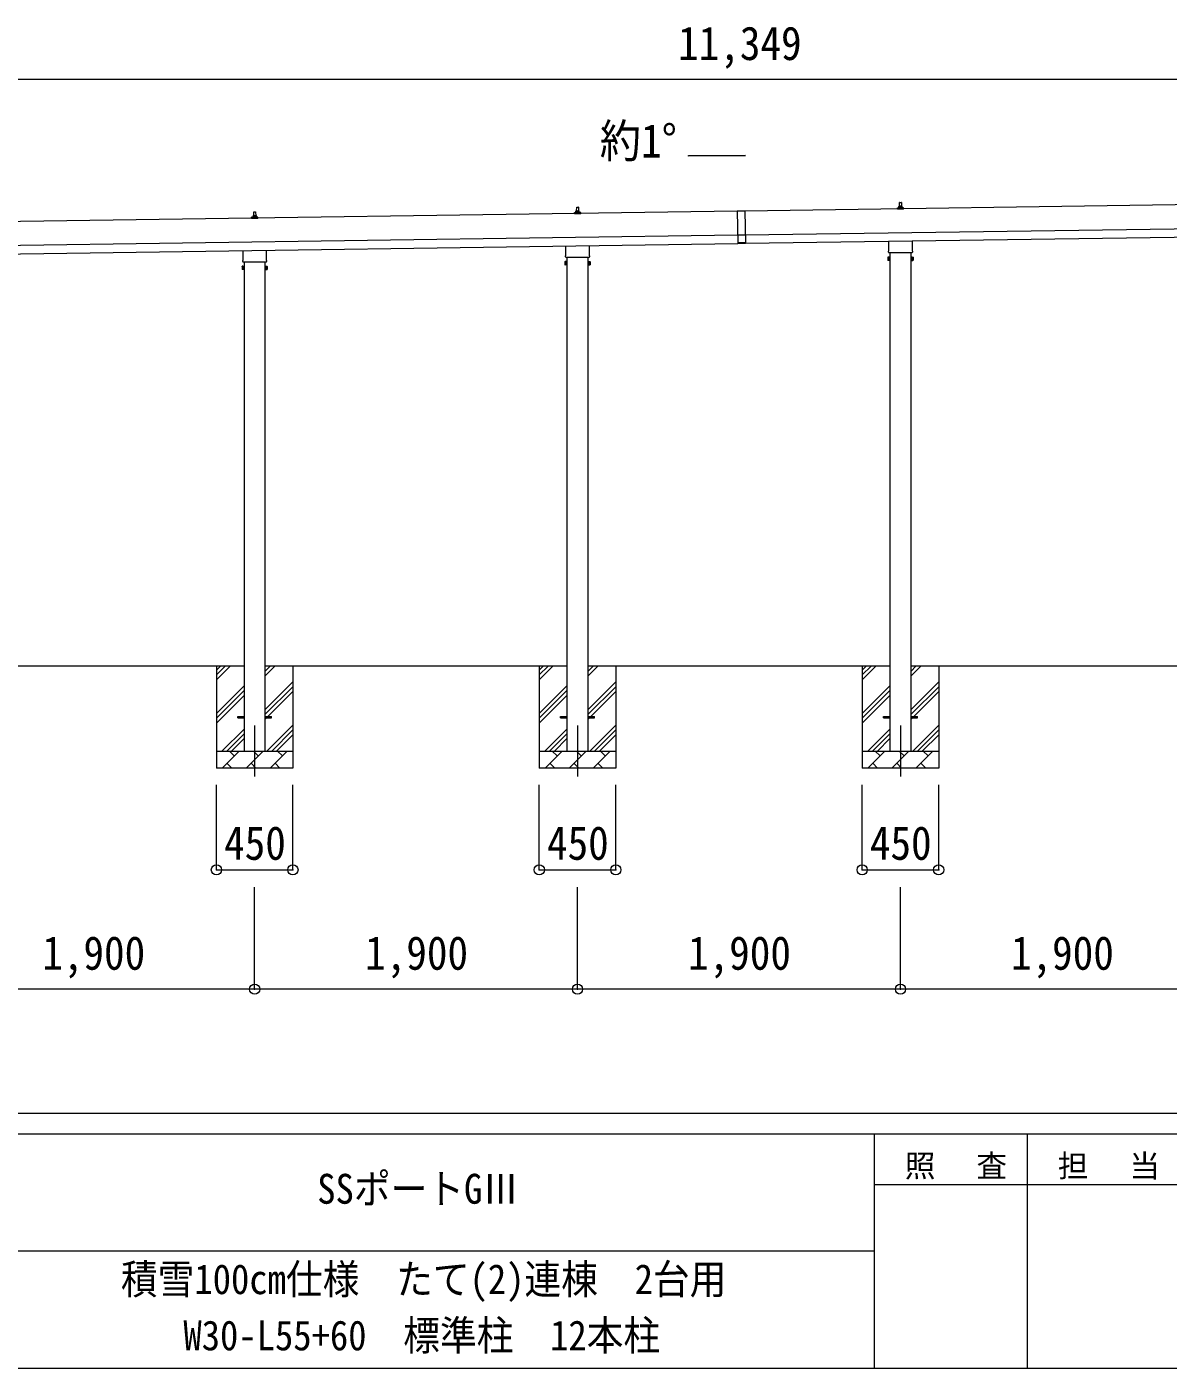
# Model space of a CAD drawing. Units: millimetres at full size, sheet at 1:60. Extents: x -16864 to 16864, y -11640 to 11640.
# Drawn here: x 416 to 7132, y -11640 to -3746 of the extents above; entities that cross this region are included whole.
import ezdxf
from ezdxf.enums import TextEntityAlignment as Align

# ---------------------------------------------------------------- set-up
doc = ezdxf.new("R2010")
doc.units = ezdxf.units.MM
doc.header["$LTSCALE"] = 60
doc.header["$PDMODE"] = 32
doc.header["$PDSIZE"] = 60
doc.linetypes.add('CHAIN1', pattern=[8, 5, -1, 1, -1])
for name, color, linetype, lineweight in [('0-1_Defpoints', 7, 'CHAIN1', 9), ('0-2_TEXT1', 4, 'Continuous', 9), ('0-3_SHAPE', 7, 'Continuous', 9), ('0-7_PARTS2', 7, 'Continuous', 9), ('0-8_TABLE1', 6, 'Continuous', 9), ('F-0', 7, 'Continuous', 9)]:
    doc.layers.add(name, color=color, linetype=linetype, lineweight=lineweight)
doc.styles.add('ＭＳ ゴシック', font='')
doc.styles.get('ＭＳ ゴシック').set_extended_font_data('MS Gothic')

msp = doc.modelspace()

# ---------------------------------------------------------------- linework, layer by layer
at = {"layer": '0-1_Defpoints'}
for p, q in [((1756.7, -7858.64), (1756.7, -8207.64)), ((3656.7, -7858.64), (3656.7, -8207.64)), ((5556.7, -7858.64), (5556.7, -8207.64))]:
    msp.add_line(p, q, dxfattribs=at)
at = {"layer": '0-2_TEXT1'}
for p, q in [((4644.6, -4502.81), (4308.6, -4507.61)), ((3651, -4831.53), (3651.73, -4808)), ((3652.73, -4807.03), (3661.28, -4807.03)), ((3662.28, -4808), (3663, -4831.53)), ((10247.38, -4750.22), (4641.76, -4830.3)), ((5538.75, -4819.88), (5538.75, -4812.17)), ((5539.14, -4811.38), (5574.87, -4811.38)), ((5539.52, -4811.2), (5546.24, -4809.57)), ((5546.62, -4809.38), (5567.39, -4809.38)), ((5547, -4808.6), (5547, -4804.38)), ((5548, -4804.38), (5566, -4804.38)), ((5551, -4804.38), (5551.73, -4780.86)), ((5552.73, -4779.88), (5561.28, -4779.88)), ((5562.28, -4780.86), (5563, -4804.38)), ((5567, -4808.6), (5567, -4804.38)), ((5574.49, -4811.2), (5567.77, -4809.57)), ((5575.25, -4819.88), (5575.25, -4812.17)), ((4596.76, -4830.95), (-1033.7, -4911.38)), ((1738.75, -4874.17), (1738.75, -4866.45)), ((1775.25, -4874.17), (1738.75, -4874.17)), ((1739.14, -4865.67), (1774.87, -4865.67)), ((1739.52, -4865.48), (1746.24, -4863.85)), ((1746.62, -4863.67), (1767.39, -4863.67)), ((1747, -4862.88), (1747, -4858.67)), ((1748, -4858.67), (1766, -4858.67)), ((1751, -4858.67), (1751.73, -4835.14)), ((1752.73, -4834.17), (1761.28, -4834.17)), ((1762.28, -4835.14), (1763, -4858.67)), ((1767, -4862.88), (1767, -4858.67)), ((1774.49, -4865.48), (1767.77, -4863.85)), ((1775.25, -4874.17), (1775.25, -4866.45)), ((3638.75, -4847.03), (3638.75, -4839.31)), ((3675.25, -4847.03), (3638.75, -4847.03)), ((3639.14, -4838.53), (3674.87, -4838.53)), ((3639.52, -4838.34), (3646.24, -4836.71)), ((3646.62, -4836.53), (3667.39, -4836.53)), ((3647, -4835.74), (3647, -4831.53)), ((3648, -4831.53), (3666, -4831.53)), ((3667, -4835.74), (3667, -4831.53)), ((3674.49, -4838.34), (3667.77, -4836.71)), ((3675.25, -4847.03), (3675.25, -4839.31)), ((4596.75, -4829.95), (4641.75, -4829.3)), ((4596.75, -4829.95), (4599.5, -5022.43)), ((4641.76, -4830.3), (4596.76, -4830.95)), ((4641.75, -4829.3), (4644.5, -5021.79)), ((4643.76, -4970.29), (10249.38, -4890.21)), ((5575.25, -4819.88), (5538.75, -4819.88)), ((-1031.7, -5051.37), (4598.76, -4970.93)), ((4643.77, -4971.29), (4598.78, -4971.93)), ((4644.47, -5020.29), (10250.09, -4940.21)), ((-1030.99, -5101.36), (4599.48, -5020.93)), ((3588.4, -5091.01), (3588.4, -5035.37)), ((3725, -5033.42), (3725, -5091.01)), ((4644.42, -5016.79), (4599.43, -5017.43)), ((4644.5, -5021.79), (4599.5, -5022.43)), ((5488.4, -5063.87), (5488.4, -5008.23)), ((5625, -5006.28), (5625, -5063.87)), ((1686.7, -5126.93), (1686.7, -5121.43)), ((1688.4, -5118.15), (1688.4, -5062.51)), ((1824.63, -5130.43), (1688.76, -5130.43)), ((1694.2, -5130.43), (1694.2, -8008.64)), ((1819.2, -8008.64), (1819.2, -5130.43)), ((1825, -5060.56), (1825, -5118.15)), ((1826.7, -5121.43), (1826.7, -5126.93)), ((3582.7, -5129.28), (3583.46, -5127.97)), ((3582.7, -5129.28), (3582.7, -5146.28)), ((3586.7, -5099.78), (3586.7, -5094.28)), ((3724.63, -5103.28), (3588.76, -5103.28)), ((3594.2, -5103.28), (3594.2, -8008.64)), ((3719.2, -8008.64), (3719.2, -5103.28)), ((3726.7, -5094.28), (3726.7, -5099.78)), ((3730.7, -5129.28), (3729.94, -5127.97)), ((3730.7, -5129.28), (3730.7, -5146.28)), ((5482.7, -5102.14), (5483.46, -5100.83)), ((5482.7, -5102.14), (5482.7, -5119.14)), ((5482.7, -5119.14), (5483.46, -5120.46)), ((5489.7, -5105.73), (5483.46, -5105.73)), ((5489.7, -5115.55), (5483.46, -5115.55)), ((5489.7, -5120.46), (5483.46, -5120.46)), ((5486.7, -5072.64), (5486.7, -5067.14)), ((5624.63, -5076.14), (5488.76, -5076.14)), ((5492.2, -5119.84), (5489.7, -5119.84)), ((5494.2, -5076.14), (5494.2, -8008.64)), ((5619.2, -8008.64), (5619.2, -5076.14)), ((5621.2, -5119.84), (5623.7, -5119.84)), ((5623.7, -5105.73), (5629.94, -5105.73)), ((5623.7, -5115.55), (5629.94, -5115.55)), ((5623.7, -5120.46), (5629.94, -5120.46)), ((5626.7, -5067.14), (5626.7, -5072.64)), ((5630.7, -5102.14), (5629.94, -5100.83)), ((5630.7, -5119.14), (5629.94, -5120.46)), ((5630.7, -5102.14), (5630.7, -5119.14)), ((1682.7, -5156.43), (1683.46, -5155.11)), ((1682.7, -5156.43), (1682.7, -5173.43)), ((1682.7, -5173.43), (1683.46, -5174.74)), ((1689.7, -5160.02), (1683.46, -5160.02)), ((1689.7, -5169.84), (1683.46, -5169.84)), ((1689.7, -5174.74), (1683.46, -5174.74)), ((1692.2, -5174.13), (1689.7, -5174.13)), ((1821.2, -5174.13), (1823.7, -5174.13)), ((1823.7, -5160.02), (1829.94, -5160.02)), ((1823.7, -5169.84), (1829.94, -5169.84)), ((1823.7, -5174.74), (1829.94, -5174.74)), ((1830.7, -5156.43), (1829.94, -5155.11)), ((1830.7, -5173.43), (1829.94, -5174.74)), ((1830.7, -5156.43), (1830.7, -5173.43)), ((3582.7, -5146.28), (3583.46, -5147.6)), ((3589.7, -5132.88), (3583.46, -5132.88)), ((3589.7, -5142.69), (3583.46, -5142.69)), ((3589.7, -5147.6), (3583.46, -5147.6)), ((3592.2, -5146.98), (3589.7, -5146.98)), ((3721.2, -5146.98), (3723.7, -5146.98)), ((3723.7, -5132.88), (3729.94, -5132.88)), ((3723.7, -5142.69), (3729.94, -5142.69)), ((3723.7, -5147.6), (3729.94, -5147.6)), ((3730.7, -5146.28), (3729.94, -5147.6)), ((1656.7, -7804.14), (1694.2, -7804.14)), ((1656.7, -7813.14), (1656.7, -7804.14)), ((1656.7, -7804.14), (1694.2, -7804.14)), ((1656.7, -7813.14), (1656.7, -7804.14)), ((1656.7, -7813.14), (1694.2, -7813.14)), ((1656.7, -7813.14), (1694.2, -7813.14)), ((1819.2, -7804.14), (1856.7, -7804.14)), ((1819.2, -7804.14), (1856.7, -7804.14)), ((1819.2, -7813.14), (1856.7, -7813.14)), ((1819.2, -7813.14), (1856.7, -7813.14)), ((1856.7, -7813.14), (1856.7, -7804.14)), ((1856.7, -7813.14), (1856.7, -7804.14)), ((3556.7, -7804.14), (3594.2, -7804.14)), ((3556.7, -7813.14), (3556.7, -7804.14)), ((3556.7, -7804.14), (3594.2, -7804.14)), ((3556.7, -7813.14), (3556.7, -7804.14)), ((3556.7, -7813.14), (3594.2, -7813.14)), ((3556.7, -7813.14), (3594.2, -7813.14)), ((3719.2, -7804.14), (3756.7, -7804.14)), ((3719.2, -7804.14), (3756.7, -7804.14)), ((3719.2, -7813.14), (3756.7, -7813.14)), ((3719.2, -7813.14), (3756.7, -7813.14)), ((3756.7, -7813.14), (3756.7, -7804.14)), ((3756.7, -7813.14), (3756.7, -7804.14)), ((5456.7, -7804.14), (5494.2, -7804.14)), ((5456.7, -7813.14), (5456.7, -7804.14)), ((5456.7, -7804.14), (5494.2, -7804.14)), ((5456.7, -7813.14), (5456.7, -7804.14)), ((5456.7, -7813.14), (5494.2, -7813.14)), ((5456.7, -7813.14), (5494.2, -7813.14)), ((5619.2, -7804.14), (5656.7, -7804.14)), ((5619.2, -7804.14), (5656.7, -7804.14)), ((5619.2, -7813.14), (5656.7, -7813.14)), ((5619.2, -7813.14), (5656.7, -7813.14)), ((5656.7, -7813.14), (5656.7, -7804.14)), ((5656.7, -7813.14), (5656.7, -7804.14))]:
    msp.add_line(p, q, dxfattribs=at)
for points in [[(3589.7, -5147.6), (3589.7, -5127.97), (3583.46, -5127.97)], [(3589.7, -5146.98), (3589.7, -5128.58), (3592.2, -5128.58)], [(3723.7, -5146.98), (3723.7, -5128.58), (3721.2, -5128.58)], [(3723.7, -5147.6), (3723.7, -5127.97), (3729.94, -5127.97)], [(5489.7, -5120.46), (5489.7, -5100.83), (5483.46, -5100.83)], [(5489.7, -5119.84), (5489.7, -5101.44), (5492.2, -5101.44)], [(5623.7, -5119.84), (5623.7, -5101.44), (5621.2, -5101.44)], [(5623.7, -5120.46), (5623.7, -5100.83), (5629.94, -5100.83)], [(1689.7, -5174.74), (1689.7, -5155.11), (1683.46, -5155.11)], [(1689.7, -5174.13), (1689.7, -5155.73), (1692.2, -5155.73)], [(1823.7, -5174.13), (1823.7, -5155.73), (1821.2, -5155.73)], [(1823.7, -5174.74), (1823.7, -5155.11), (1829.94, -5155.11)]]:
    msp.add_lwpolyline(points, dxfattribs=at)
for points in [[(3592.2, -5148.28), (3592.2, -5127.28), (3594.2, -5127.28), (3594.2, -5148.28)], [(3721.2, -5148.28), (3721.2, -5127.28), (3719.2, -5127.28), (3719.2, -5148.28)], [(5492.2, -5121.14), (5492.2, -5100.14), (5494.2, -5100.14), (5494.2, -5121.14)], [(5621.2, -5121.14), (5621.2, -5100.14), (5619.2, -5100.14), (5619.2, -5121.14)], [(1692.2, -5175.43), (1692.2, -5154.43), (1694.2, -5154.43), (1694.2, -5175.43)], [(1821.2, -5175.43), (1821.2, -5154.43), (1819.2, -5154.43), (1819.2, -5175.43)]]:
    msp.add_lwpolyline(points, close=True, dxfattribs=at)
for centre, radius, start, end in [((3652.73, -4808.03), 1, 90, 178.60509), ((3661.28, -4808.03), 1, 1.39491, 90), ((5539.75, -4812.17), 1, 103.62699, 180), ((5546, -4808.6), 1, 283.62699, 0), ((5551.09, -4805.02), 4.13, 90, 171.17633), ((5548, -4805.38), 1, 90, 180), ((5552.73, -4780.88), 1, 90, 178.60509), ((5560.34, -4804.38), 4.83, 133.60282, 180), ((5553.67, -4804.38), 4.83, 0, 46.39718), ((5561.28, -4780.88), 1, 1.39491, 90), ((5562.92, -4805.02), 4.13, 8.82367, 90), ((5566, -4805.38), 1, 0, 90), ((5568, -4808.6), 1, 180, 256.37301), ((5574.25, -4812.17), 1, 0, 76.37301), ((1739.75, -4866.45), 1, 103.62699, 180), ((1746, -4862.88), 1, 283.62699, 0), ((1751.09, -4859.3), 4.13, 90, 171.17633), ((1748, -4859.67), 1, 90, 180), ((1752.73, -4835.17), 1, 90, 178.60509), ((1760.34, -4858.67), 4.83, 133.60282, 180), ((1753.67, -4858.67), 4.83, 0, 46.39718), ((1761.28, -4835.17), 1, 1.39491, 90), ((1762.92, -4859.3), 4.13, 8.82367, 90), ((1766, -4859.67), 1, 0, 90), ((1768, -4862.88), 1, 180, 256.37301), ((1774.25, -4866.45), 1, 0, 76.37301), ((3639.75, -4839.31), 1, 103.62699, 180), ((3646, -4835.74), 1, 283.62699, 0), ((3651.09, -4832.16), 4.13, 90, 171.17633), ((3648, -4832.53), 1, 90, 180), ((3660.34, -4831.53), 4.83, 133.60282, 180), ((3653.67, -4831.53), 4.83, 0, 46.39718), ((3662.92, -4832.16), 4.13, 8.82367, 90), ((3666, -4832.53), 1, 0, 90), ((3668, -4835.74), 1, 180, 256.37301), ((3674.25, -4839.31), 1, 0, 76.37301), ((1690.7, -5121.43), 4, 125.09963, 180), ((1690.7, -5126.93), 4, 180, 194.47751), ((1690.7, -5126.93), 4, 194.47751, 241.04498), ((1822.7, -5126.93), 4, 298.95502, 345.52249), ((1822.7, -5121.43), 4, 0, 54.90037), ((1822.7, -5126.93), 4, 345.52249, 0), ((3587.04, -5130.42), 4.34, 145.61575, 214.38425), ((3590.7, -5094.28), 4, 125.09963, 180), ((3590.7, -5099.78), 4, 180, 194.47751), ((3590.7, -5099.78), 4, 194.47751, 241.04498), ((3722.7, -5099.78), 4, 298.95502, 345.52249), ((3722.7, -5094.28), 4, 0, 54.90037), ((3722.7, -5099.78), 4, 345.52249, 0), ((3726.35, -5130.42), 4.34, 325.61575, 34.38425), ((5487.04, -5103.28), 4.34, 145.61575, 214.38425), ((5487.04, -5118), 4.34, 145.61575, 214.38425), ((5498.94, -5110.64), 16.24, 162.41205, 197.58795), ((5490.7, -5067.14), 4, 125.09963, 180), ((5490.7, -5072.64), 4, 180, 194.47751), ((5490.7, -5072.64), 4, 194.47751, 241.04498), ((5622.7, -5072.64), 4, 298.95502, 345.52249), ((5622.7, -5067.14), 4, 0, 54.90037), ((5622.7, -5072.64), 4, 345.52249, 0), ((5626.35, -5103.28), 4.34, 325.61575, 34.38425), ((5614.46, -5110.64), 16.24, 342.41205, 17.58795), ((5626.35, -5118), 4.34, 325.61575, 34.38425), ((1687.04, -5157.57), 4.34, 145.61575, 214.38425), ((1687.04, -5172.29), 4.34, 145.61575, 214.38425), ((1698.94, -5164.93), 16.24, 162.41205, 197.58795), ((1826.35, -5157.57), 4.34, 325.61575, 34.38425), ((1814.46, -5164.93), 16.24, 342.41205, 17.58795), ((1826.35, -5172.29), 4.34, 325.61575, 34.38425), ((3598.94, -5137.78), 16.24, 162.41205, 197.58795), ((3587.04, -5145.15), 4.34, 145.61575, 214.38425), ((3714.46, -5137.78), 16.24, 342.41205, 17.58795), ((3726.35, -5145.15), 4.34, 325.61575, 34.38425)]:
    msp.add_arc(centre, radius, start, end, dxfattribs=at)
at = {"layer": '0-3_SHAPE'}
for p, q in [((1694.2, -7508.64), (-80.8, -7508.64)), ((1531.7, -7508.64), (1531.7, -8108.64)), ((1531.7, -7532.12), (1555.18, -7508.64)), ((1531.7, -7560.41), (1583.46, -7508.64)), ((1531.7, -7588.69), (1611.75, -7508.64)), ((3594.2, -7508.64), (1819.2, -7508.64)), ((1819.2, -7537.47), (1848.02, -7508.64)), ((1819.2, -7565.75), (1876.31, -7508.64)), ((1981.7, -7508.64), (1981.7, -8108.64)), ((3431.7, -7508.64), (3431.7, -8108.64)), ((3431.7, -7532.12), (3455.18, -7508.64)), ((3431.7, -7560.41), (3483.46, -7508.64)), ((3431.7, -7588.69), (3511.75, -7508.64)), ((5494.2, -7508.64), (3719.2, -7508.64)), ((3719.2, -7537.47), (3748.02, -7508.64)), ((3719.2, -7565.75), (3776.31, -7508.64)), ((3881.7, -7508.64), (3881.7, -8108.64)), ((5331.7, -7508.64), (5331.7, -8108.64)), ((5331.7, -7532.12), (5355.18, -7508.64)), ((5331.7, -7560.41), (5383.46, -7508.64)), ((5331.7, -7588.69), (5411.75, -7508.64)), ((7394.2, -7508.64), (5619.2, -7508.64)), ((5619.2, -7537.47), (5648.02, -7508.64)), ((5619.2, -7565.75), (5676.31, -7508.64)), ((5781.7, -7508.64), (5781.7, -8108.64)), ((1531.7, -7786.68), (1694.2, -7624.18)), ((1531.7, -7814.97), (1694.2, -7652.47)), ((1819.2, -7763.74), (1981.7, -7601.24)), ((1819.2, -7792.02), (1981.7, -7629.52)), ((3431.7, -7786.68), (3594.2, -7624.18)), ((3431.7, -7814.97), (3594.2, -7652.47)), ((3719.2, -7763.74), (3881.7, -7601.24)), ((3719.2, -7792.02), (3881.7, -7629.52)), ((5331.7, -7786.68), (5494.2, -7624.18)), ((5331.7, -7814.97), (5494.2, -7652.47)), ((5619.2, -7763.74), (5781.7, -7601.24)), ((5619.2, -7792.02), (5781.7, -7629.52)), ((1531.7, -7843.25), (1694.2, -7680.75)), ((1819.2, -7820.31), (1981.7, -7657.81)), ((3431.7, -7843.25), (3594.2, -7680.75)), ((3719.2, -7820.31), (3881.7, -7657.81)), ((5331.7, -7843.25), (5494.2, -7680.75)), ((5619.2, -7820.31), (5781.7, -7657.81)), ((1564.3, -8008.64), (1694.2, -7878.74)), ((1828.85, -8008.64), (1981.7, -7855.8)), ((1857.14, -8008.64), (1981.7, -7884.08)), ((3464.3, -8008.64), (3594.2, -7878.74)), ((3728.85, -8008.64), (3881.7, -7855.8)), ((3757.14, -8008.64), (3881.7, -7884.08)), ((5364.3, -8008.64), (5494.2, -7878.74)), ((5628.85, -8008.64), (5781.7, -7855.8)), ((5657.14, -8008.64), (5781.7, -7884.08)), ((1592.58, -8008.64), (1694.2, -7907.02)), ((1620.86, -8008.64), (1694.2, -7935.31)), ((1885.42, -8008.64), (1981.7, -7912.37)), ((3492.58, -8008.64), (3594.2, -7907.02)), ((3520.86, -8008.64), (3594.2, -7935.31)), ((3785.42, -8008.64), (3881.7, -7912.37)), ((5392.58, -8008.64), (5494.2, -7907.02)), ((5420.86, -8008.64), (5494.2, -7935.31)), ((5685.42, -8008.64), (5781.7, -7912.37)), ((1531.7, -8008.64), (1981.7, -8008.64)), ((1565.27, -8108.64), (1665.27, -8008.64)), ((1636.72, -8037.2), (1608.17, -8008.64)), ((1706.7, -8108.64), (1806.7, -8008.64)), ((1778.14, -8037.2), (1749.59, -8008.64)), ((1848.12, -8108.64), (1948.12, -8008.64)), ((1919.56, -8037.2), (1891.01, -8008.64)), ((3431.7, -8008.64), (3881.7, -8008.64)), ((3465.27, -8108.64), (3565.27, -8008.64)), ((3536.72, -8037.2), (3508.17, -8008.64)), ((3606.7, -8108.64), (3706.7, -8008.64)), ((3678.14, -8037.2), (3649.59, -8008.64)), ((3748.12, -8108.64), (3848.12, -8008.64)), ((3819.56, -8037.2), (3791.01, -8008.64)), ((5331.7, -8008.64), (5781.7, -8008.64)), ((5365.27, -8108.64), (5465.27, -8008.64)), ((5436.72, -8037.2), (5408.17, -8008.64)), ((5506.7, -8108.64), (5606.7, -8008.64)), ((5578.14, -8037.2), (5549.59, -8008.64)), ((5648.12, -8108.64), (5748.12, -8008.64)), ((5719.56, -8037.2), (5691.01, -8008.64)), ((1981.7, -8108.64), (1531.7, -8108.64)), ((1593.83, -8080.09), (1622.38, -8108.64)), ((1735.25, -8080.09), (1763.8, -8108.64)), ((1876.67, -8080.09), (1905.22, -8108.64)), ((3881.7, -8108.64), (3431.7, -8108.64)), ((3493.83, -8080.09), (3522.38, -8108.64)), ((3635.25, -8080.09), (3663.8, -8108.64)), ((3776.67, -8080.09), (3805.22, -8108.64)), ((5781.7, -8108.64), (5331.7, -8108.64)), ((5393.83, -8080.09), (5422.38, -8108.64)), ((5535.25, -8080.09), (5563.8, -8108.64)), ((5676.67, -8080.09), (5705.22, -8108.64))]:
    msp.add_line(p, q, dxfattribs=at)
at = {"layer": '0-7_PARTS2', "color": 4}
for p, q in [((4308.6, -4507.61), (4308.6, -4502.81)), ((4308.6, -4502.81), (4644.6, -4502.81))]:
    msp.add_line(p, q, dxfattribs=at)
at = {"layer": '0-8_TABLE1'}
for p, q in [((10282.7, -4056), (-1066.3, -4056)), ((1531.7, -8707.64), (1531.7, -8207.64)), ((1981.7, -8707.64), (1981.7, -8207.64)), ((3431.7, -8707.64), (3431.7, -8207.64)), ((3881.7, -8707.64), (3881.7, -8207.64)), ((5331.7, -8707.64), (5331.7, -8207.64)), ((5781.7, -8707.64), (5781.7, -8207.64)), ((1531.7, -8707.64), (1981.7, -8707.64)), ((3431.7, -8707.64), (3881.7, -8707.64)), ((5331.7, -8707.64), (5781.7, -8707.64)), ((1756.7, -9409.64), (1756.7, -8809.64)), ((3656.7, -9409.64), (3656.7, -8809.64)), ((5556.7, -9409.64), (5556.7, -8809.64)), ((1756.7, -9409.64), (-143.3, -9409.64)), ((3656.7, -9409.64), (1756.7, -9409.64)), ((5556.7, -9409.64), (3656.7, -9409.64)), ((7456.7, -9409.64), (5556.7, -9409.64))]:
    msp.add_line(p, q, dxfattribs=at)
for p in [(1531.7, -8707.64), (1981.7, -8707.64), (3431.7, -8707.64), (3881.7, -8707.64), (5331.7, -8707.64), (5781.7, -8707.64), (1756.7, -9409.64), (3656.7, -9409.64), (5556.7, -9409.64)]:
    msp.add_point(p, dxfattribs=at)
at = {"layer": 'F-0', "color": 5, "lineweight": 5}
for p, q in [((-16864.12, -10140), (16015.88, -10140)), ((-16864.12, -10260), (10682.37, -10260)), ((5402.37, -10260), (5402.37, -11640)), ((6302.37, -10260), (6302.37, -11640)), ((5402.37, -10560), (9002.37, -10560)), ((-6897.63, -10950), (5402.37, -10950)), ((-16864.12, -11640), (16015.88, -11640))]:
    msp.add_line(p, q, dxfattribs=at)

# ---------------------------------------------------------------- texts
at = {"layer": '0-7_PARTS2', "style": 'ＭＳ ゴシック', "width": 0.9}
msp.add_text('約1°', height=197.9, dxfattribs=at).set_placement((3787.52, -4575.37), align=Align.BOTTOM_LEFT)
at = {"layer": '0-8_TABLE1', "color": 7, "style": 'ＭＳ ゴシック', "width": 0.9}
for s, p in [('11,349', (4248.2, -4001)), ('450', (1576.7, -8707.64)), ('450', (3476.7, -8707.64)), ('450', (5376.7, -8707.64)), ('1,900', (506.7, -9354.64)), ('1,900', (2406.7, -9354.64)), ('1,900', (4306.7, -9354.64)), ('1,900', (6206.7, -9354.64))]:
    msp.add_text(s, height=197.9, dxfattribs=at).set_placement(p, align=Align.BOTTOM_LEFT)
at = {"layer": 'F-0', "style": 'ＭＳ ゴシック', "width": 0.9}
for s, p in [('SSポートGⅢ', (2124.87, -10725)), ('積雪100cm仕様\u3000たて(2)連棟\u30002台用', (969.87, -11256.91)), ('W30-L55+60\u3000標準柱\u300012本柱', (1337.37, -11587.74))]:
    msp.add_text(s, height=176, dxfattribs=at).set_placement(p, align=Align.BOTTOM_LEFT)
at = {"layer": 'F-0', "char_height": 132, "attachment_point": 7, "style": 'ＭＳ ゴシック'}
for s, insert in [('\\T1.17;照\u3000査', (5582.37, -10530)), ('\\T1.17;担\u3000当', (6482.37, -10530))]:
    msp.add_mtext(s, dxfattribs=dict(at, insert=insert))

doc.saveas('drawing.dxf')
